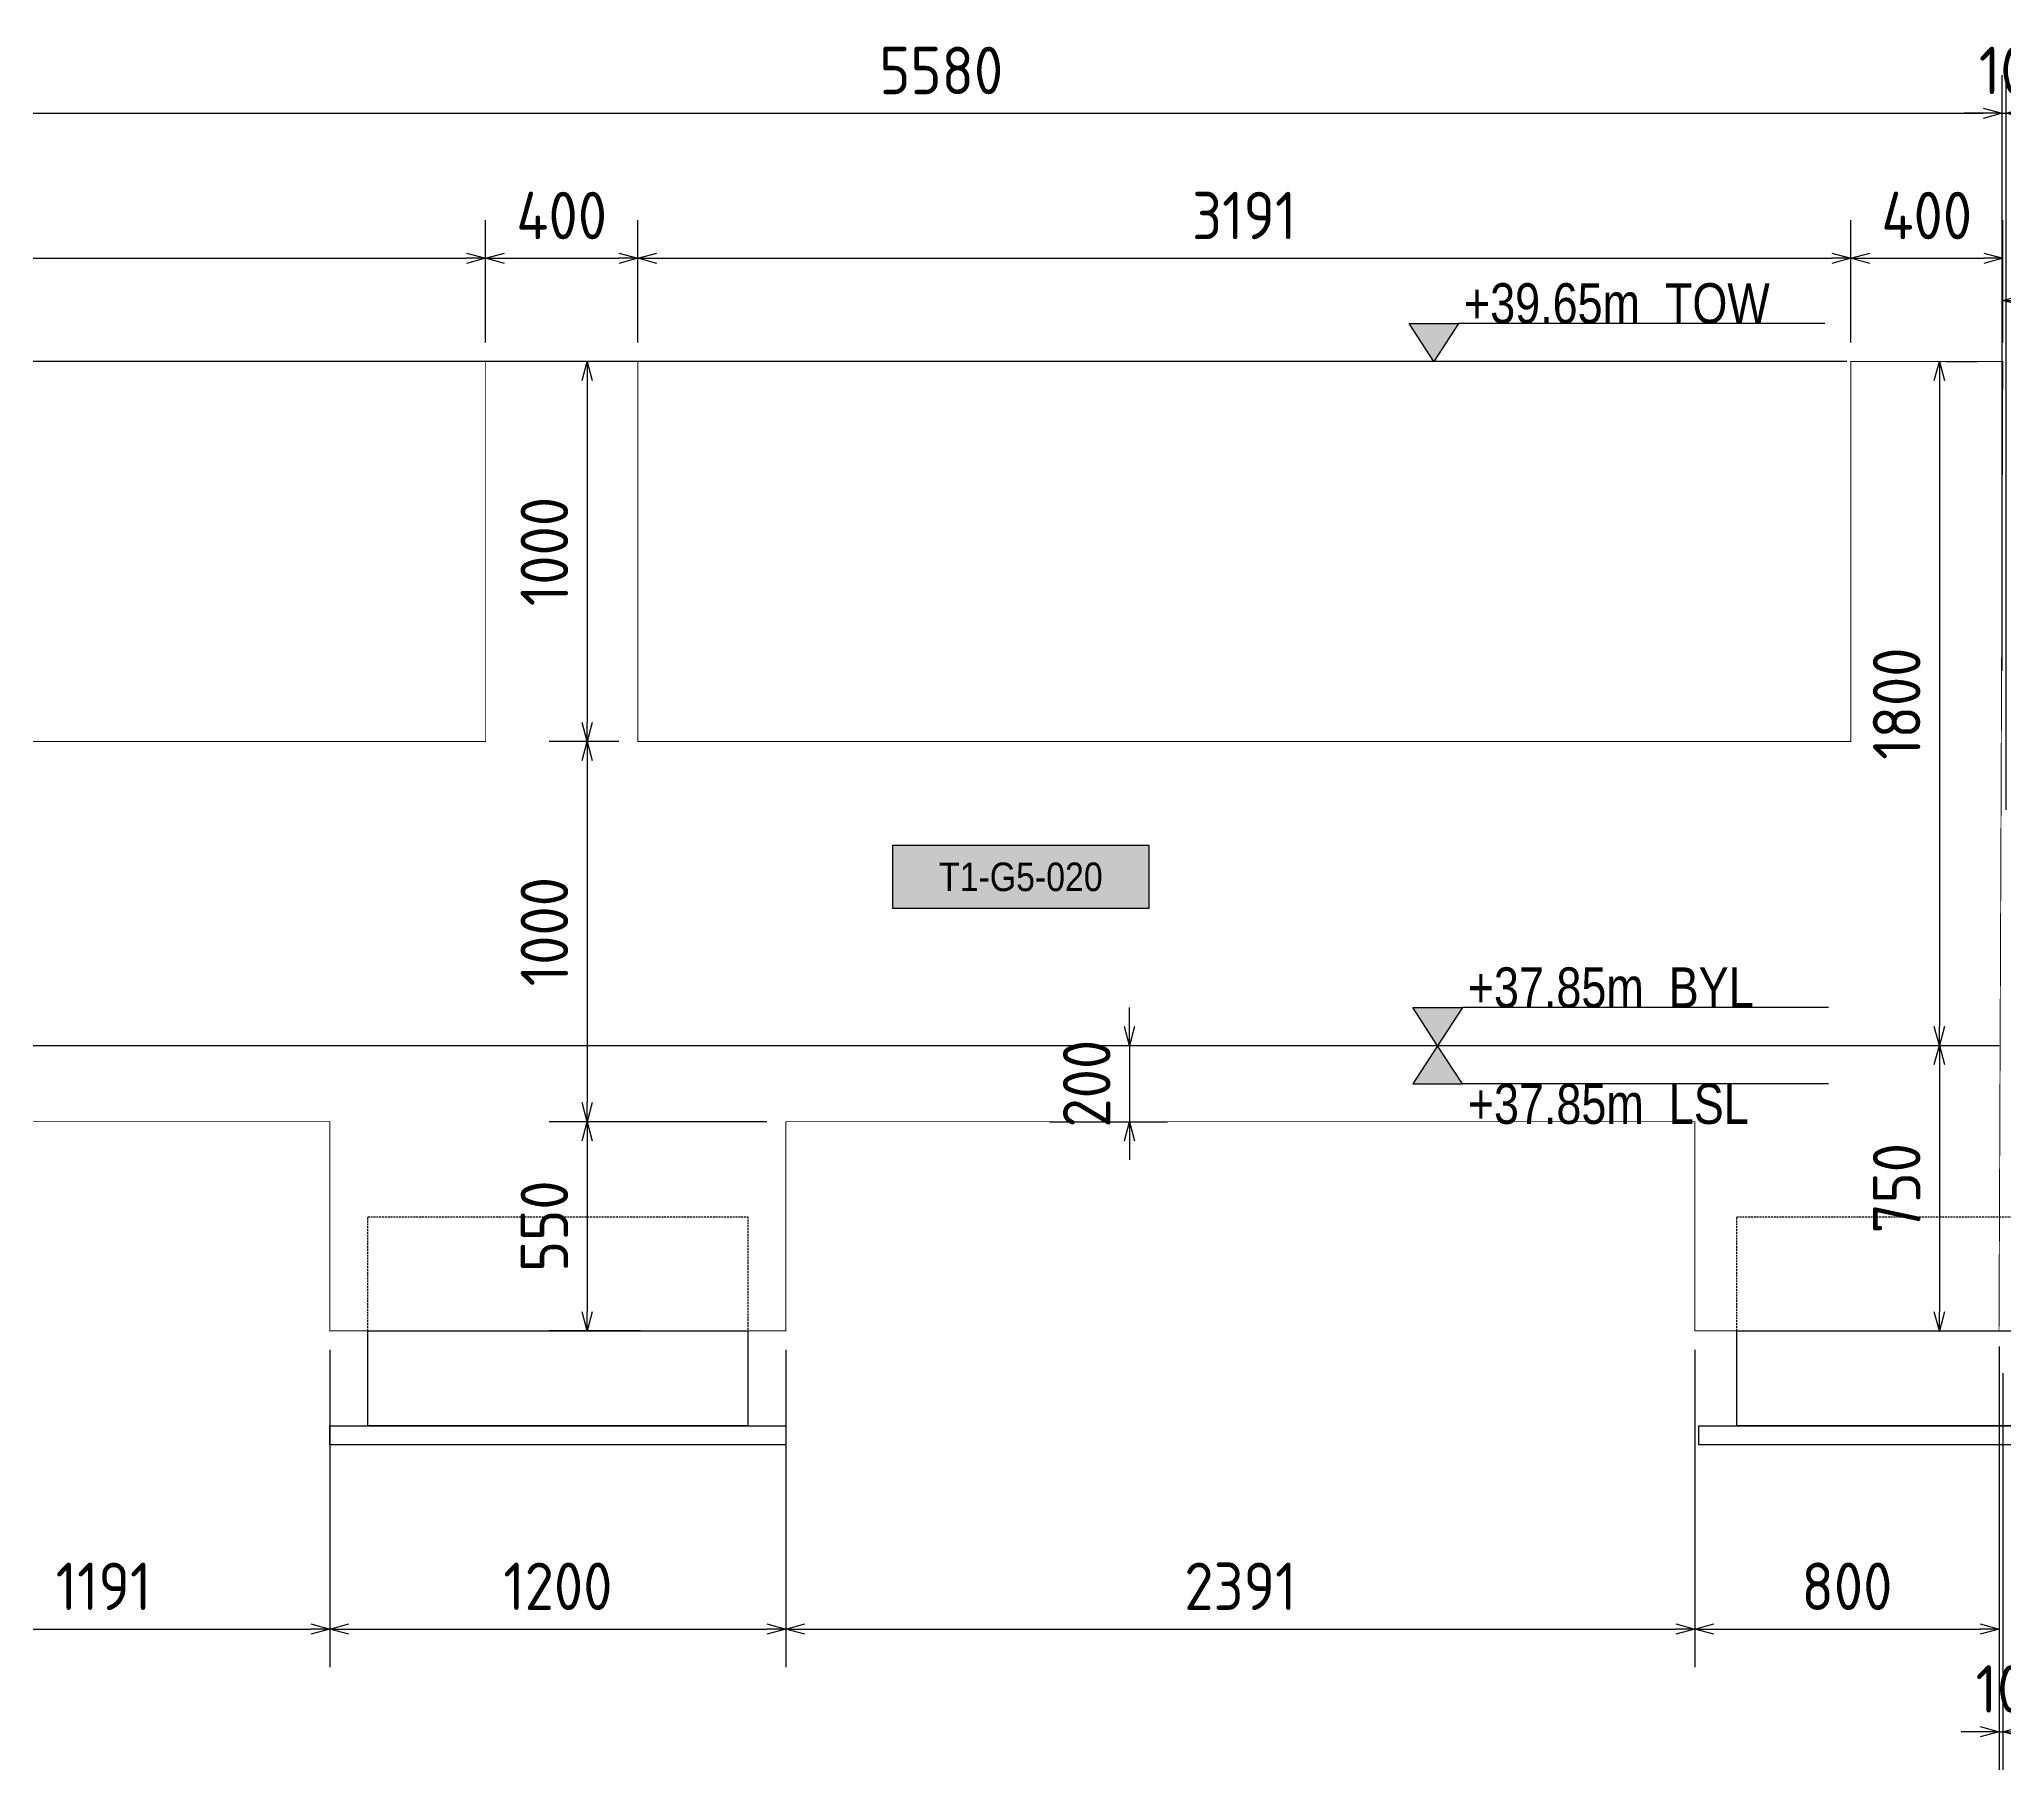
# Model space of a CAD drawing. Header units: centimetres. Extents: x -6122352 to 4157695, y -1694241 to 1947892.
# Drawn here: x 3343701 to 3348871, y -3011 to 1543 of the extents above; entities that cross this region are included whole.
import ezdxf
from ezdxf.enums import TextEntityAlignment as Align

# ---------------------------------------------------------------- set-up
doc = ezdxf.new("R2010")
doc.units = ezdxf.units.CM
doc.header["$MEASUREMENT"] = 0
doc.header["$PDMODE"] = 66
doc.header["$PDSIZE"] = 100
doc.linetypes.add('23585-XR-AR-END-SETTING OUT PLAN$0$HIDDEN', pattern=[0.375, 0.25, -0.125])
doc.linetypes.add('DASHED2', pattern=[0.375, 0.25, -0.125])
for name, color, linetype in [('0-T1-NEW', 7, 'Continuous'), ('00-MI-DIM', 7, 'Continuous'), ('@MI-TYPE-01', 30, 'Continuous'), ('@MI-TYPE-02', 6, 'Continuous'), ('JML-Dimension', 1, 'Continuous'), ('PANEL-TAGS', 7, 'Continuous'), ('SECTION', 130, 'Continuous')]:
    doc.layers.add(name, color=color, linetype=linetype)
doc.styles.add('PANELTAG_STYLE', font='arial.ttf')
doc.styles.add('Schueco-BEMSTIL', font='isocpeur.ttf', dxfattribs={"width": 0.9})
doc.styles.add('txt-Pisa-std', font='arial.ttf', dxfattribs={"width": 0.8})
doc.dimstyles.new('MI- JWC-TXT-2.5 MM', dxfattribs={"dimscale": 1.5, "dimtxt": 2.5, "dimasz": 1, "dimexe": 2, "dimexo": 1, "dimgap": 1, "dimtad": 1, "dimdec": 0, "dimdsep": 46, "dimtxsty": 'Schueco-BEMSTIL', "dimblk": 'OPEN30', "dimcen": 0, "dimdle": 2, "dimclrd": 140, "dimclre": 8, "dimclrt": 40, "dimadec": 0, "dimazin": 2, "dimtfac": 1, "dimtdec": 0, "dimtix": 1, "dimtmove": 2, "dimatfit": 3, "dimldrblk": 'OPEN', "dimfxl": 2, "dimlwd": -1, "dimlwe": -1, "dimarcsym": 0})

# ---------------------------------------------------------------- blocks, each defined once
blk = doc.blocks.new('_Open30')
at = {"color": 0, "linetype": 'ByBlock', "lineweight": -2}
for p, q in [((-1, 0.27), (0, 0)), ((0, 0), (-1, -0.27)), ((0, 0), (-1, 0))]:
    blk.add_line(p, q, dxfattribs=at)
blk = doc.blocks.new('*D2836')
at = {"layer": '00-MI-DIM', "color": 8, "transparency": 16777216}
for p, q in [((3341683.4, 744.9), (3341683.4, 1066.5)), ((3344874.8, 744.9), (3344874.8, 1066.5))]:
    blk.add_line(p, q, dxfattribs=at)
at = {"layer": '00-MI-DIM', "color": 140, "transparency": 16777216}
blk.add_line((3341733.4, 966.5), (3344824.8, 966.5), dxfattribs=at)
at = {"layer": 'Defpoints', "color": 0, "transparency": 16777216}
for p in [(3344874.8, 966.5), (3341683.4, 694.9), (3344874.8, 694.9)]:
    blk.add_point(p, dxfattribs=at)
at = {"layer": '00-MI-DIM', "color": 140, "transparency": 16777216, "xscale": 50, "yscale": 50, "zscale": 50, "rotation": 180}
blk.add_blockref('_Open30', (3341683.4, 966.5), dxfattribs=at)
at = {"layer": '00-MI-DIM', "color": 140, "transparency": 16777216, "xscale": 50, "yscale": 50, "zscale": 50}
blk.add_blockref('_Open30', (3344874.8, 966.5), dxfattribs=at)
at = {"layer": '00-MI-DIM', "color": 40, "transparency": 16777216, "insert": (3343279.1, 1079), "char_height": 125, "attachment_point": 5, "style": 'Schueco-BEMSTIL'}
blk.add_mtext('3191', dxfattribs=at)
blk = doc.blocks.new('_Open')
at = {"color": 0, "linetype": 'ByBlock', "lineweight": -2}
for p, q in [((-1, 0.2), (0, 0)), ((-1, -0.2), (0, 0)), ((0, 0), (-1, 0))]:
    blk.add_line(p, q, dxfattribs=at)
blk = doc.blocks.new('*D2837')
at = {"layer": '00-MI-DIM', "color": 8, "transparency": 16777216}
for p, q in [((3344874.8, 744.9), (3344874.8, 1066.5)), ((3345274.8, 744.9), (3345274.8, 1066.5))]:
    blk.add_line(p, q, dxfattribs=at)
at = {"layer": '00-MI-DIM', "color": 140, "transparency": 16777216}
blk.add_line((3344924.8, 966.5), (3345224.8, 966.5), dxfattribs=at)
at = {"layer": 'Defpoints', "color": 0, "transparency": 16777216}
for p in [(3345274.8, 966.5), (3344874.8, 694.9), (3345274.8, 694.9)]:
    blk.add_point(p, dxfattribs=at)
at = {"layer": '00-MI-DIM', "color": 140, "transparency": 16777216, "xscale": 50, "yscale": 50, "zscale": 50, "rotation": 180}
blk.add_blockref('_Open30', (3344874.8, 966.5), dxfattribs=at)
at = {"layer": '00-MI-DIM', "color": 140, "transparency": 16777216, "xscale": 50, "yscale": 50, "zscale": 50}
blk.add_blockref('_Open30', (3345274.8, 966.5), dxfattribs=at)
at = {"layer": '00-MI-DIM', "color": 40, "transparency": 16777216, "insert": (3345074.8, 1079), "char_height": 125, "attachment_point": 5, "style": 'Schueco-BEMSTIL'}
blk.add_mtext('400', dxfattribs=at)
blk = doc.blocks.new('*D2838')
at = {"layer": '00-MI-DIM', "color": 8, "transparency": 16777216}
for p, q in [((3345274.8, 744.9), (3345274.8, 1066.5)), ((3348465.8, 744.9), (3348465.8, 1066.5))]:
    blk.add_line(p, q, dxfattribs=at)
at = {"layer": '00-MI-DIM', "color": 140, "transparency": 16777216}
blk.add_line((3345324.8, 966.5), (3348415.8, 966.5), dxfattribs=at)
at = {"layer": 'Defpoints', "color": 0, "transparency": 16777216}
for p in [(3348465.8, 966.5), (3345274.8, 694.9), (3348465.8, 694.9)]:
    blk.add_point(p, dxfattribs=at)
at = {"layer": '00-MI-DIM', "color": 140, "transparency": 16777216, "xscale": 50, "yscale": 50, "zscale": 50, "rotation": 180}
blk.add_blockref('_Open30', (3345274.8, 966.5), dxfattribs=at)
at = {"layer": '00-MI-DIM', "color": 140, "transparency": 16777216, "xscale": 50, "yscale": 50, "zscale": 50}
blk.add_blockref('_Open30', (3348465.8, 966.5), dxfattribs=at)
at = {"layer": '00-MI-DIM', "color": 40, "transparency": 16777216, "insert": (3346870.3, 1079), "char_height": 125, "attachment_point": 5, "style": 'Schueco-BEMSTIL'}
blk.add_mtext('3191', dxfattribs=at)
blk = doc.blocks.new('*D2839')
at = {"layer": '00-MI-DIM', "color": 8, "transparency": 16777216}
for p, q in [((3348465.8, 744.9), (3348465.8, 1066.5)), ((3348865.8, 744.9), (3348865.8, 1066.5))]:
    blk.add_line(p, q, dxfattribs=at)
at = {"layer": '00-MI-DIM', "color": 140, "transparency": 16777216}
blk.add_line((3348515.8, 966.5), (3348815.8, 966.5), dxfattribs=at)
at = {"layer": 'Defpoints', "color": 0, "transparency": 16777216}
for p in [(3348865.8, 966.5), (3348465.8, 694.9), (3348865.8, 694.9)]:
    blk.add_point(p, dxfattribs=at)
at = {"layer": '00-MI-DIM', "color": 140, "transparency": 16777216, "xscale": 50, "yscale": 50, "zscale": 50, "rotation": 180}
blk.add_blockref('_Open30', (3348465.8, 966.5), dxfattribs=at)
at = {"layer": '00-MI-DIM', "color": 140, "transparency": 16777216, "xscale": 50, "yscale": 50, "zscale": 50}
blk.add_blockref('_Open30', (3348865.8, 966.5), dxfattribs=at)
at = {"layer": '00-MI-DIM', "color": 40, "transparency": 16777216, "insert": (3348665.8, 1079), "char_height": 125, "attachment_point": 5, "style": 'Schueco-BEMSTIL'}
blk.add_mtext('400', dxfattribs=at)
blk = doc.blocks.new('*D2803')
at = {"layer": '00-MI-DIM', "color": 8, "transparency": 16777216}
for p, q in [((3348865.8, 744.9), (3348865.8, 955.7)), ((3352057, 534.9), (3352057, 955.7))]:
    blk.add_line(p, q, dxfattribs=at)
at = {"layer": '00-MI-DIM', "color": 140, "transparency": 16777216}
blk.add_line((3348915.8, 855.7), (3352007, 855.7), dxfattribs=at)
at = {"layer": 'Defpoints', "color": 0, "transparency": 16777216}
for p in [(3352057, 855.7), (3348865.8, 694.9), (3352057, 484.9)]:
    blk.add_point(p, dxfattribs=at)
at = {"layer": '00-MI-DIM', "color": 140, "transparency": 16777216, "xscale": 50, "yscale": 50, "zscale": 50, "rotation": 180}
blk.add_blockref('_Open30', (3348865.8, 855.7), dxfattribs=at)
at = {"layer": '00-MI-DIM', "color": 140, "transparency": 16777216, "xscale": 50, "yscale": 50, "zscale": 50}
blk.add_blockref('_Open30', (3352057, 855.7), dxfattribs=at)
at = {"layer": '00-MI-DIM', "color": 40, "transparency": 16777216, "insert": (3350443.9, 968.2), "char_height": 125, "attachment_point": 5, "style": 'Schueco-BEMSTIL'}
blk.add_mtext('3191', dxfattribs=at)
blk = doc.blocks.new('*D2817')
at = {"layer": '00-MI-DIM', "color": 8, "transparency": 16777216}
for p, q in [((3343284.1, -255.1), (3343284.1, 1448.2)), ((3348864.5, -119.5), (3348864.5, 1448.2))]:
    blk.add_line(p, q, dxfattribs=at)
at = {"layer": '00-MI-DIM', "color": 140, "transparency": 16777216}
blk.add_line((3343334.1, 1348.2), (3348814.5, 1348.2), dxfattribs=at)
at = {"layer": 'Defpoints', "color": 0, "transparency": 16777216}
for p in [(3348864.5, 1348.2), (3348864.5, -169.5), (3343284.1, -305.1)]:
    blk.add_point(p, dxfattribs=at)
at = {"layer": '00-MI-DIM', "color": 140, "transparency": 16777216, "xscale": 50, "yscale": 50, "zscale": 50, "rotation": 180}
blk.add_blockref('_Open30', (3343284.1, 1348.2), dxfattribs=at)
at = {"layer": '00-MI-DIM', "color": 140, "transparency": 16777216, "xscale": 50, "yscale": 50, "zscale": 50}
blk.add_blockref('_Open30', (3348864.5, 1348.2), dxfattribs=at)
at = {"layer": '00-MI-DIM', "color": 40, "transparency": 16777216, "insert": (3346073.3, 1460.7), "char_height": 125, "attachment_point": 5, "style": 'Schueco-BEMSTIL'}
blk.add_mtext('5580', dxfattribs=at)
blk = doc.blocks.new('*D2818')
at = {"layer": '00-MI-DIM', "color": 8, "transparency": 16777216}
for p, q in [((3348864.5, -119.5), (3348864.5, 1448.2)), ((3348874.8, -485.1), (3348874.8, 1448.2))]:
    blk.add_line(p, q, dxfattribs=at)
at = {"layer": '00-MI-DIM', "color": 140, "transparency": 16777216}
for p, q in [((3348814.5, 1348.2), (3348764.5, 1348.2)), ((3348864.5, 1348.2), (3348874.8, 1348.2)), ((3348924.8, 1348.2), (3348974.8, 1348.2))]:
    blk.add_line(p, q, dxfattribs=at)
at = {"layer": 'Defpoints', "color": 0, "transparency": 16777216}
for p in [(3348874.8, 1348.2), (3348864.5, -169.5), (3348874.8, -535.1)]:
    blk.add_point(p, dxfattribs=at)
at = {"layer": '00-MI-DIM', "color": 140, "transparency": 16777216, "xscale": 50, "yscale": 50, "zscale": 50}
blk.add_blockref('_Open30', (3348864.5, 1348.2), dxfattribs=at)
at = {"layer": '00-MI-DIM', "color": 140, "transparency": 16777216, "xscale": 50, "yscale": 50, "zscale": 50, "rotation": 180}
blk.add_blockref('_Open30', (3348874.8, 1348.2), dxfattribs=at)
at = {"layer": '00-MI-DIM', "color": 40, "transparency": 16777216, "insert": (3348869.6, 1460.7), "char_height": 125, "attachment_point": 5, "style": 'Schueco-BEMSTIL'}
blk.add_mtext('10', dxfattribs=at)
blk = doc.blocks.new('*D2783')
at = {"layer": '00-MI-DIM', "color": 8, "transparency": 16777216}
for p, q in [((3343274.1, -1355.4), (3343274.1, -2740.6)), ((3344464.8, -1905.4), (3344464.8, -2740.6))]:
    blk.add_line(p, q, dxfattribs=at)
at = {"layer": '00-MI-DIM', "color": 140, "transparency": 16777216}
blk.add_line((3343324.1, -2640.6), (3344414.8, -2640.6), dxfattribs=at)
at = {"layer": 'Defpoints', "color": 0, "transparency": 16777216}
for p in [(3343274.1, -1305.4), (3344464.8, -1855.4), (3344464.8, -2640.6)]:
    blk.add_point(p, dxfattribs=at)
at = {"layer": '00-MI-DIM', "color": 140, "transparency": 16777216, "xscale": 50, "yscale": 50, "zscale": 50, "rotation": 180}
blk.add_blockref('_Open30', (3343274.1, -2640.6), dxfattribs=at)
at = {"layer": '00-MI-DIM', "color": 140, "transparency": 16777216, "xscale": 50, "yscale": 50, "zscale": 50}
blk.add_blockref('_Open30', (3344464.8, -2640.6), dxfattribs=at)
at = {"layer": '00-MI-DIM', "color": 40, "transparency": 16777216, "insert": (3343869.5, -2528.1), "char_height": 125, "attachment_point": 5, "style": 'Schueco-BEMSTIL'}
blk.add_mtext('1191', dxfattribs=at)
blk = doc.blocks.new('*D2784')
at = {"layer": '00-MI-DIM', "color": 8, "transparency": 16777216}
for p, q in [((3344464.8, -1905.4), (3344464.8, -2740.6)), ((3345664.8, -1905.4), (3345664.8, -2740.6))]:
    blk.add_line(p, q, dxfattribs=at)
at = {"layer": '00-MI-DIM', "color": 140, "transparency": 16777216}
blk.add_line((3344514.8, -2640.6), (3345614.8, -2640.6), dxfattribs=at)
at = {"layer": 'Defpoints', "color": 0, "transparency": 16777216}
for p in [(3344464.8, -1855.4), (3345664.8, -1855.4), (3345664.8, -2640.6)]:
    blk.add_point(p, dxfattribs=at)
at = {"layer": '00-MI-DIM', "color": 140, "transparency": 16777216, "xscale": 50, "yscale": 50, "zscale": 50, "rotation": 180}
blk.add_blockref('_Open30', (3344464.8, -2640.6), dxfattribs=at)
at = {"layer": '00-MI-DIM', "color": 140, "transparency": 16777216, "xscale": 50, "yscale": 50, "zscale": 50}
blk.add_blockref('_Open30', (3345664.8, -2640.6), dxfattribs=at)
at = {"layer": '00-MI-DIM', "color": 40, "transparency": 16777216, "insert": (3345064.8, -2528.1), "char_height": 125, "attachment_point": 5, "style": 'Schueco-BEMSTIL'}
blk.add_mtext('1200', dxfattribs=at)
blk = doc.blocks.new('*D2785')
at = {"layer": '00-MI-DIM', "color": 8, "transparency": 16777216}
for p, q in [((3345664.8, -1905.4), (3345664.8, -2740.6)), ((3348055.9, -1905.4), (3348055.9, -2740.6))]:
    blk.add_line(p, q, dxfattribs=at)
at = {"layer": '00-MI-DIM', "color": 140, "transparency": 16777216}
blk.add_line((3345714.8, -2640.6), (3348005.9, -2640.6), dxfattribs=at)
at = {"layer": 'Defpoints', "color": 0, "transparency": 16777216}
for p in [(3345664.8, -1855.4), (3348055.9, -1855.4), (3348055.9, -2640.6)]:
    blk.add_point(p, dxfattribs=at)
at = {"layer": '00-MI-DIM', "color": 140, "transparency": 16777216, "xscale": 50, "yscale": 50, "zscale": 50, "rotation": 180}
blk.add_blockref('_Open30', (3345664.8, -2640.6), dxfattribs=at)
at = {"layer": '00-MI-DIM', "color": 140, "transparency": 16777216, "xscale": 50, "yscale": 50, "zscale": 50}
blk.add_blockref('_Open30', (3348055.9, -2640.6), dxfattribs=at)
at = {"layer": '00-MI-DIM', "color": 40, "transparency": 16777216, "insert": (3346860.3, -2528.1), "char_height": 125, "attachment_point": 5, "style": 'Schueco-BEMSTIL'}
blk.add_mtext('2391', dxfattribs=at)
blk = doc.blocks.new('*D2786')
at = {"layer": '00-MI-DIM', "color": 8, "transparency": 16777216}
for p, q in [((3348055.9, -1905.4), (3348055.9, -2740.6)), ((3348855.9, -1897.4), (3348855.9, -2740.6))]:
    blk.add_line(p, q, dxfattribs=at)
at = {"layer": '00-MI-DIM', "color": 140, "transparency": 16777216}
blk.add_line((3348105.9, -2640.6), (3348805.9, -2640.6), dxfattribs=at)
at = {"layer": 'Defpoints', "color": 0, "transparency": 16777216}
for p in [(3348055.9, -1855.4), (3348855.9, -1847.4), (3348855.9, -2640.6)]:
    blk.add_point(p, dxfattribs=at)
at = {"layer": '00-MI-DIM', "color": 140, "transparency": 16777216, "xscale": 50, "yscale": 50, "zscale": 50, "rotation": 180}
blk.add_blockref('_Open30', (3348055.9, -2640.6), dxfattribs=at)
at = {"layer": '00-MI-DIM', "color": 140, "transparency": 16777216, "xscale": 50, "yscale": 50, "zscale": 50}
blk.add_blockref('_Open30', (3348855.9, -2640.6), dxfattribs=at)
at = {"layer": '00-MI-DIM', "color": 40, "transparency": 16777216, "insert": (3348455.9, -2528.1), "char_height": 125, "attachment_point": 5, "style": 'Schueco-BEMSTIL'}
blk.add_mtext('800', dxfattribs=at)
blk = doc.blocks.new('*D2787')
at = {"layer": '00-MI-DIM', "color": 8, "transparency": 16777216}
for p, q in [((3348865.9, -1967.4), (3348865.9, -3010.6)), ((3348855.9, -2177.4), (3348855.9, -3010.6))]:
    blk.add_line(p, q, dxfattribs=at)
at = {"layer": '00-MI-DIM', "color": 140, "transparency": 16777216}
for p, q in [((3348805.9, -2910.6), (3348755.9, -2910.6)), ((3348855.9, -2910.6), (3348865.9, -2910.6)), ((3348915.9, -2910.6), (3348965.9, -2910.6))]:
    blk.add_line(p, q, dxfattribs=at)
at = {"layer": 'Defpoints', "color": 0, "transparency": 16777216}
for p in [(3348865.9, -1917.4), (3348855.9, -2127.4), (3348865.9, -2910.6)]:
    blk.add_point(p, dxfattribs=at)
at = {"layer": '00-MI-DIM', "color": 140, "transparency": 16777216, "xscale": 50, "yscale": 50, "zscale": 50}
blk.add_blockref('_Open30', (3348855.9, -2910.6), dxfattribs=at)
at = {"layer": '00-MI-DIM', "color": 140, "transparency": 16777216, "xscale": 50, "yscale": 50, "zscale": 50, "rotation": 180}
blk.add_blockref('_Open30', (3348865.9, -2910.6), dxfattribs=at)
at = {"layer": '00-MI-DIM', "color": 40, "transparency": 16777216, "insert": (3348860.9, -2798.1), "char_height": 125, "attachment_point": 5, "style": 'Schueco-BEMSTIL'}
blk.add_mtext('10', dxfattribs=at)
blk = doc.blocks.new('*D2772')
at = {"layer": '00-MI-DIM', "color": 8, "transparency": 16777216}
for p, q in [((3345108.7, 694.9), (3345041.8, 694.9)), ((3345224.8, -305.1), (3345041.8, -305.1))]:
    blk.add_line(p, q, dxfattribs=at)
at = {"layer": '00-MI-DIM', "color": 140, "transparency": 16777216}
blk.add_line((3345141.8, 644.9), (3345141.8, -255.1), dxfattribs=at)
at = {"layer": 'Defpoints', "color": 0, "transparency": 16777216}
for p in [(3345158.7, 694.9), (3345141.8, -305.1), (3345274.8, -305.1)]:
    blk.add_point(p, dxfattribs=at)
at = {"layer": '00-MI-DIM', "color": 140, "transparency": 16777216, "xscale": 50, "yscale": 50, "zscale": 50}
for p, rotation in [((3345141.8, 694.9), 90), ((3345141.8, -305.1), 270)]:
    blk.add_blockref('_Open30', p, dxfattribs=dict(at, rotation=rotation))
at = {"layer": '00-MI-DIM', "color": 40, "transparency": 16777216, "insert": (3345029.3, 194.9), "char_height": 125, "attachment_point": 5, "rotation": 90, "style": 'Schueco-BEMSTIL'}
blk.add_mtext('1000', dxfattribs=at)
blk = doc.blocks.new('*D2773')
at = {"layer": '00-MI-DIM', "color": 8, "transparency": 16777216}
for p, q in [((3345224.8, -305.1), (3345041.8, -305.1)), ((3345614.8, -1305.4), (3345041.8, -1305.4))]:
    blk.add_line(p, q, dxfattribs=at)
at = {"layer": '00-MI-DIM', "color": 140, "transparency": 16777216}
blk.add_line((3345141.8, -355.1), (3345141.8, -1255.4), dxfattribs=at)
at = {"layer": 'Defpoints', "color": 0, "transparency": 16777216}
for p in [(3345274.8, -305.1), (3345141.8, -1305.4), (3345664.8, -1305.4)]:
    blk.add_point(p, dxfattribs=at)
at = {"layer": '00-MI-DIM', "color": 140, "transparency": 16777216, "xscale": 50, "yscale": 50, "zscale": 50}
for p, rotation in [((3345141.8, -305.1), 90), ((3345141.8, -1305.4), 270)]:
    blk.add_blockref('_Open30', p, dxfattribs=dict(at, rotation=rotation))
at = {"layer": '00-MI-DIM', "color": 40, "transparency": 16777216, "insert": (3345029.3, -805.3), "char_height": 125, "attachment_point": 5, "rotation": 90, "style": 'Schueco-BEMSTIL'}
blk.add_mtext('1000', dxfattribs=at)
blk = doc.blocks.new('*D2774')
at = {"layer": '00-MI-DIM', "color": 8, "transparency": 16777216}
for p, q in [((3345614.8, -1305.4), (3345041.8, -1305.4)), ((3345281.9, -1855.4), (3345041.8, -1855.4))]:
    blk.add_line(p, q, dxfattribs=at)
at = {"layer": '00-MI-DIM', "color": 140, "transparency": 16777216}
blk.add_line((3345141.8, -1355.4), (3345141.8, -1805.4), dxfattribs=at)
at = {"layer": 'Defpoints', "color": 0, "transparency": 16777216}
for p in [(3345664.8, -1305.4), (3345141.8, -1855.4), (3345331.9, -1855.4)]:
    blk.add_point(p, dxfattribs=at)
at = {"layer": '00-MI-DIM', "color": 140, "transparency": 16777216, "xscale": 50, "yscale": 50, "zscale": 50}
for p, rotation in [((3345141.8, -1305.4), 90), ((3345141.8, -1855.4), 270)]:
    blk.add_blockref('_Open30', p, dxfattribs=dict(at, rotation=rotation))
at = {"layer": '00-MI-DIM', "color": 40, "transparency": 16777216, "insert": (3345029.3, -1580.4), "char_height": 125, "attachment_point": 5, "rotation": 90, "style": 'Schueco-BEMSTIL'}
blk.add_mtext('550', dxfattribs=at)
blk = doc.blocks.new('T1-FOOTING ELEVATION')
at = {"color": 9}
blk.add_lwpolyline([(-600, -250), (600, -250), (600, -300), (-600, -300)], close=True, dxfattribs=at)
at = {"layer": '@MI-TYPE-01', "color": 114, "linetype": '23585-XR-AR-END-SETTING OUT PLAN$0$HIDDEN', "ltscale": 20, "true_color": 0x139b48}
blk.add_lwpolyline([(-500, 0), (-500, 300), (500, 300), (500, 0)], dxfattribs=at)
at = {"layer": '@MI-TYPE-01', "color": 114, "true_color": 0x139b48}
blk.add_lwpolyline([(-500, 0), (500, 0), (500, -250), (-500, -250)], close=True, dxfattribs=at)
blk = doc.blocks.new('*U1106')
at = {"layer": 'JML-Dimension'}
h = blk.add_hatch(color=10, dxfattribs=at)
h.dxf.hatch_style = 1
h.paths.add_polyline_path([(0, 0), (-1.54, 2.37), (1.54, 2.37)])
blk.add_line((24.31, 2.37), (1.54, 2.37), dxfattribs=at)
blk.add_lwpolyline([(0, 0), (-1.54, 2.37), (1.54, 2.37), (0, 0)], dxfattribs=at)
at = {"color": 5, "style": 'txt-Pisa-std', "width": 0.8}
blk.add_attdef('+0.0', text='', height=2.5, dxfattribs=at).set_placement((1.87, 2.37), align=Align.BOTTOM_LEFT)
blk = doc.blocks.new('*D2843')
at = {"layer": '@MI-TYPE-02', "color": 8, "transparency": 16777216}
for p, q in [((3348715.8, 694.9), (3348799.1, 694.9)), ((3348715.8, -1105.4), (3348799.1, -1105.4))]:
    blk.add_line(p, q, dxfattribs=at)
at = {"layer": '@MI-TYPE-02', "color": 140, "transparency": 16777216}
blk.add_line((3348699.1, 644.9), (3348699.1, -1055.4), dxfattribs=at)
at = {"layer": 'Defpoints', "color": 0, "transparency": 16777216}
for p in [(3348665.8, 694.9), (3348665.8, -1105.4), (3348699.1, -1105.4)]:
    blk.add_point(p, dxfattribs=at)
at = {"layer": '@MI-TYPE-02', "color": 140, "transparency": 16777216, "xscale": 50, "yscale": 50, "zscale": 50}
for p, rotation in [((3348699.1, 694.9), 90), ((3348699.1, -1105.4), 270)]:
    blk.add_blockref('_Open30', p, dxfattribs=dict(at, rotation=rotation))
at = {"layer": '@MI-TYPE-02', "color": 40, "transparency": 16777216, "insert": (3348586.6, -205.3), "char_height": 125, "attachment_point": 5, "rotation": 90, "style": 'Schueco-BEMSTIL'}
blk.add_mtext('1800', dxfattribs=at)
blk = doc.blocks.new('*D2844')
at = {"layer": '@MI-TYPE-02', "color": 8, "transparency": 16777216}
for p, q in [((3348545.1, -1105.4), (3348799.1, -1105.4)), ((3348603.4, -1855.4), (3348799.1, -1855.4))]:
    blk.add_line(p, q, dxfattribs=at)
at = {"layer": '@MI-TYPE-02', "color": 140, "transparency": 16777216}
blk.add_line((3348699.1, -1155.4), (3348699.1, -1805.4), dxfattribs=at)
at = {"layer": 'Defpoints', "color": 0, "transparency": 16777216}
for p in [(3348495.1, -1105.4), (3348553.4, -1855.4), (3348699.1, -1855.4)]:
    blk.add_point(p, dxfattribs=at)
at = {"layer": '@MI-TYPE-02', "color": 140, "transparency": 16777216, "xscale": 50, "yscale": 50, "zscale": 50}
for p, rotation in [((3348699.1, -1105.4), 90), ((3348699.1, -1855.4), 270)]:
    blk.add_blockref('_Open30', p, dxfattribs=dict(at, rotation=rotation))
at = {"layer": '@MI-TYPE-02', "color": 40, "transparency": 16777216, "insert": (3348586.6, -1480.4), "char_height": 125, "attachment_point": 5, "rotation": 90, "style": 'Schueco-BEMSTIL'}
blk.add_mtext('750', dxfattribs=at)
blk = doc.blocks.new('*D2847')
at = {"layer": '@MI-TYPE-02', "color": 140, "transparency": 16777216}
for p, q in [((3346568.5, -1055.4), (3346568.5, -1005.4)), ((3346568.5, -1105.4), (3346568.5, -1305.4)), ((3346568.5, -1355.4), (3346568.5, -1405.4))]:
    blk.add_line(p, q, dxfattribs=at)
at = {"layer": '@MI-TYPE-02', "color": 8, "transparency": 16777216}
for p, q in [((3346358, -1105.4), (3346668.5, -1105.4)), ((3346358, -1305.4), (3346668.5, -1305.4))]:
    blk.add_line(p, q, dxfattribs=at)
at = {"layer": 'Defpoints', "color": 0, "transparency": 16777216}
for p in [(3346308, -1105.4), (3346308, -1305.4), (3346568.5, -1305.4)]:
    blk.add_point(p, dxfattribs=at)
at = {"layer": '@MI-TYPE-02', "color": 140, "transparency": 16777216, "xscale": 50, "yscale": 50, "zscale": 50}
for p, rotation in [((3346568.5, -1105.4), 270), ((3346568.5, -1305.4), 90)]:
    blk.add_blockref('_Open30', p, dxfattribs=dict(at, rotation=rotation))
at = {"layer": '@MI-TYPE-02', "color": 40, "transparency": 16777216, "insert": (3346456, -1205.4), "char_height": 125, "attachment_point": 5, "rotation": 90, "style": 'Schueco-BEMSTIL'}
blk.add_mtext('200', dxfattribs=at)
blk = doc.blocks.new('PANELTAG')
at = {"layer": 'PANEL-TAGS', "color": 1}
blk.add_lwpolyline([(-13.5, -3.3), (13.5, -3.3), (13.5, 3.3), (-13.5, 3.3)], close=True, dxfattribs=at)
at = {"layer": 'PANEL-TAGS', "color": 40, "true_color": 0xffd700}
blk.add_solid([(-13.5, -3.3), (13.5, -3.3), (-13.5, 3.3), (13.5, 3.3)], dxfattribs=at)
at = {"layer": 'PANEL-TAGS', "color": 5, "style": 'PANELTAG_STYLE', "width": 0.85}
blk.add_attdef('TAGNO', text='', height=3, dxfattribs=at).set_placement((0, 0), align=Align.MIDDLE)

msp = doc.modelspace()

# ---------------------------------------------------------------- linework, layer by layer
at = {"color": 160, "linetype": 'DASHED2', "ltscale": 5}
for points in [[(3348455.81855, 694.86399), (3328817.95904, 694.86399)], [(3348855.85646, -1105.44746), (3328807.98063, -1105.44746)]]:
    msp.add_lwpolyline(points, dxfattribs=at)
at = {"layer": '0-T1-NEW', "color": 30, "ltscale": 20, "const_width": 2.5}
msp.add_lwpolyline([(3348855.85646, -1855.44746), (3348865.83487, 694.86399), (3348465.83487, 694.86399), (3348465.83487, -305.13601), (3345274.80091, -305.13601), (3345274.80091, 694.86399), (3344874.80091, 694.86399), (3344874.80091, -305.13601), (3343284.09838, -305.13601), (3343274.10396, -1305.44746), (3344464.80649, -1305.44746), (3344464.8225, -1855.44746), (3345664.8225, -1855.44746), (3345664.8225, -1855.44746), (3345664.8225, -1305.44746), (3348055.85646, -1305.44746), (3348055.85646, -1855.44746), (3348855.85646, -1855.44746), (3348855.85646, -1855.44746)], dxfattribs=at)

# ---------------------------------------------------------------- block references
at = {"layer": '@MI-TYPE-01', "color": 30}
for p in [(3345064.8225, -1855.44746), (3348665.83487, -1855.44746)]:
    msp.add_blockref('T1-FOOTING ELEVATION', p, dxfattribs=at)
at = {"layer": 'PANEL-TAGS'}
ref = msp.add_blockref('PANELTAG', (3346282.69527, -661.14191), dxfattribs=dict(at, xscale=25, yscale=25, zscale=25))
ref.add_attrib('TAGNO', 'T1-G5-020', dxfattribs={"color": 5, "height": 75, "style": 'PANELTAG_STYLE', "width": 0.85}).set_placement((3346282.69527, -661.14191), align=Align.MIDDLE_CENTER)
at = {"layer": 'SECTION', "color": 6}
ref = msp.add_blockref('*U1106', (3347369.15057, 694.86399), dxfattribs=dict(at, xscale=42.30147098076819, yscale=42.30147098076819, zscale=42.30147098076819))
ref.add_attrib('+0.0', '+39.65m  TOW', (3347448.27922, 795.12106), dxfattribs={"layer": 'JML-Dimension', "color": 5, "height": 105.7536775, "style": 'txt-Pisa-std', "width": 0.8})
ref = msp.add_blockref('*U1106', (3347379.12898, -1105.44746), dxfattribs=dict(at, xscale=42.30147098076819, yscale=42.30147098076819, zscale=42.30147098076819))
ref.add_attrib('+0.0', '+37.85m  BYL', (3347458.25763, -1005.1904), dxfattribs={"layer": 'JML-Dimension', "color": 5, "height": 105.7536775, "style": 'txt-Pisa-std', "width": 0.8})
ref = msp.add_blockref('*U1106', (3347379.12898, -1105.44746), dxfattribs=dict(at, xscale=-42.30147098076819, yscale=42.30147098076819, zscale=42.30147098076819, rotation=180))
ref.add_attrib('+0.0', '+37.85m  LSL', (3347458.25763, -1311.38607), dxfattribs={"layer": 'JML-Dimension', "color": 5, "height": 105.7536775, "style": 'txt-Pisa-std', "width": 0.8})

# ---------------------------------------------------------------- dimensions: what is measured, and where the dimension line sits
at = {"layer": '00-MI-DIM', "color": 30}
for base, p1, p2, picture, middle in [((3348864.4528, 1348.21124), (3343284.09838, -305.13601), (3348864.4528, -169.53564), '*D2817', (3346073.27559, 1348.21124)), ((3348874.83487, 1348.21124), (3348864.4528, -169.53564), (3348874.83487, -535.13601), '*D2818', (3348869.64383, 1348.21124)), ((3352056.95899, 855.67682), (3348865.83487, 694.86399), (3352056.95899, 484.86399), '*D2803', (3350443.89693, 855.67682)), ((3344464.8225, -2640.63549), (3343274.10396, -1305.44746), (3344464.8225, -1855.44746), '*D2783', (3343869.46323, -2640.63549)), ((3345664.8225, -2640.63549), (3344464.8225, -1855.44746), (3345664.8225, -1855.44746), '*D2784', (3345064.8225, -2640.63549)), ((3348055.85646, -2640.63549), (3345664.8225, -1855.44746), (3348055.85646, -1855.44746), '*D2785', (3346860.33948, -2640.63549)), ((3348855.85646, -2640.63549), (3348055.85646, -1855.44746), (3348855.85646, -1847.44747), '*D2786', (3348455.85646, -2640.63549)), ((3348865.85646, -2910.63549), (3348855.85646, -2127.44746), (3348865.85646, -1917.44747), '*D2787', (3348860.85646, -2910.63549))]:
    dim = msp.add_linear_dim(base=base, p1=p1, p2=p2, dimstyle='MI- JWC-TXT-2.5 MM', dxfattribs=at)
    dim.commit()
    dim.dimension.update_dxf_attribs({"geometry": picture, "text_midpoint": middle, "dimtype": 160})
for base, p1, p2, picture, middle in [((3344874.80091, 966.48964), (3341683.39585, 694.86399), (3344874.80091, 694.86399), '*D2836', (3343279.09838, 1078.98964)), ((3345274.80091, 966.48964), (3344874.80091, 694.86399), (3345274.80091, 694.86399), '*D2837', (3345074.80091, 1078.98964)), ((3348465.83487, 966.48964), (3345274.80091, 694.86399), (3348465.83487, 694.86399), '*D2838', (3346870.31789, 1078.98964)), ((3348865.83487, 966.48964), (3348465.83487, 694.86399), (3348865.83487, 694.86399), '*D2839', (3348665.83487, 1078.98964))]:
    dim = msp.add_linear_dim(base=base, p1=p1, p2=p2, dimstyle='MI- JWC-TXT-2.5 MM', dxfattribs=at)
    dim.commit()
    dim.dimension.update_dxf_attribs({"geometry": picture, "text_midpoint": middle})
at = {"layer": '00-MI-DIM'}
dim = msp.add_linear_dim(base=(3345141.81174, -305.13601), p1=(3345158.72559, 694.86399), p2=(3345274.80091, -305.13601), angle=90, dimstyle='MI- JWC-TXT-2.5 MM', dxfattribs=at)
dim.commit()
dim.dimension.update_dxf_attribs({"geometry": '*D2772', "text_midpoint": (3345029.31174, 194.86399)})
for base, p1, p2, picture, middle in [((3345141.81174, -1305.44746), (3345274.80091, -305.13601), (3345664.8225, -1305.44746), '*D2773', (3345141.81174, -805.29174)), ((3345141.81174, -1855.44746), (3345664.8225, -1305.44746), (3345331.94398, -1855.44746), '*D2774', (3345141.81174, -1580.44746))]:
    dim = msp.add_linear_dim(base=base, p1=p1, p2=p2, angle=90, dimstyle='MI- JWC-TXT-2.5 MM', dxfattribs=at)
    dim.commit()
    dim.dimension.update_dxf_attribs({"geometry": picture, "text_midpoint": middle, "dimtype": 160})
at = {"layer": '@MI-TYPE-02', "color": 30}
for base, p1, p2, picture, middle in [((3348699.06905, -1105.44746), (3348665.83487, 694.86399), (3348665.83487, -1105.44746), '*D2843', (3348586.56905, -205.29174)), ((3346568.50523, -1305.44746), (3346308.01872, -1105.44746), (3346308.01872, -1305.44746), '*D2847', (3346456.00523, -1205.44746)), ((3348699.06905, -1855.44746), (3348495.10387, -1105.44746), (3348553.37965, -1855.44746), '*D2844', (3348586.56905, -1480.44746))]:
    dim = msp.add_linear_dim(base=base, p1=p1, p2=p2, angle=90, dimstyle='MI- JWC-TXT-2.5 MM', dxfattribs=at)
    dim.commit()
    dim.dimension.update_dxf_attribs({"geometry": picture, "text_midpoint": middle})

doc.saveas('drawing.dxf')
